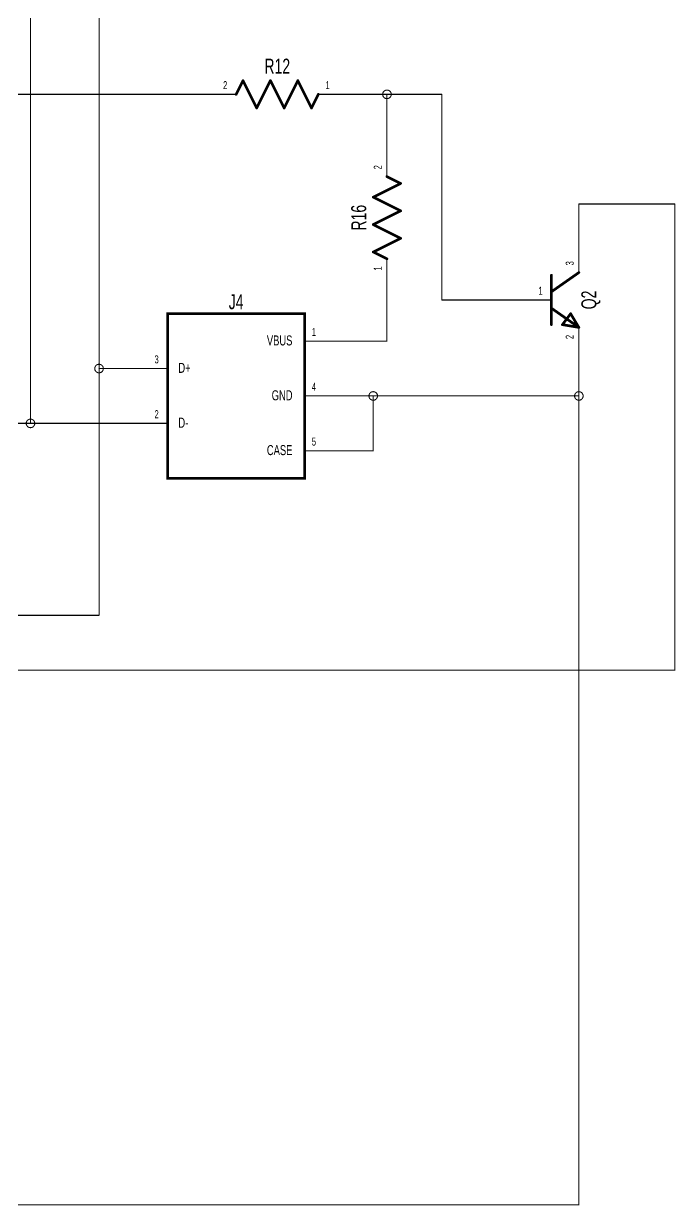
# Model space of a CAD drawing. Extents: x 0 to 18.9, y -0.1 to 8.8.
# Drawn here: x 15.825 to 18.202, y 0.407 to 4.717 of the extents above; entities that cross this region are included whole.
import ezdxf
from ezdxf.enums import TextEntityAlignment as Align

# ---------------------------------------------------------------- set-up
doc = ezdxf.new("R2010")
doc.units = 0
for name, color, linetype in [('Element', 253, 'CONTINUOUS'), ('Net', 50, 'CONTINUOUS'), ('Pin', 50, 'CONTINUOUS')]:
    doc.layers.add(name, color=color, linetype=linetype)

msp = doc.modelspace()

# ---------------------------------------------------------------- linework, layer by layer
at = {"layer": 'Element', "linetype": 'CONTINUOUS', "const_width": 0.0098}
for points in [[(16.625, 4.5091), (16.6, 4.4591)], [(16.675, 4.4091), (16.625, 4.5091)], [(16.725, 4.5091), (16.675, 4.4091)], [(16.775, 4.4091), (16.725, 4.5091)], [(16.825, 4.5091), (16.775, 4.4091)], [(16.875, 4.4091), (16.825, 4.5091)], [(16.9, 4.4591), (16.875, 4.4091)], [(17.1, 4.0841), (17.2, 4.1341)], [(17.2, 4.1341), (17.15, 4.1591)], [(17.2, 4.0341), (17.1, 4.0841)], [(17.1, 3.9841), (17.2, 4.0341)], [(17.2, 3.9341), (17.1, 3.9841)], [(17.1, 3.8841), (17.2, 3.9341)], [(17.15, 3.8591), (17.1, 3.8841)], [(17.85, 3.8091), (17.75, 3.7391)], [(17.75, 3.7991), (17.75, 3.6191)], [(16.35, 3.6591), (16.85, 3.6591), (16.85, 3.0591), (16.35, 3.0591), (16.35, 3.6591)], [(17.75, 3.6791), (17.85, 3.6091)], [(17.82, 3.6591), (17.79, 3.6191)], [(17.85, 3.6091), (17.82, 3.6591)], [(17.79, 3.6191), (17.85, 3.6091)]]:
    msp.add_lwpolyline(points, dxfattribs=at)
at = {"layer": 'Element', "linetype": 'CONTINUOUS', "const_width": 0.0049}
for points in [[(16.6225, 4.5091, 1), (16.6275, 4.5091, 1), (16.6225, 4.5091, 1)], [(16.6225, 4.5091, 1), (16.6275, 4.5091, 1), (16.6225, 4.5091, 1)], [(16.7225, 4.5091, 1), (16.7275, 4.5091, 1), (16.7225, 4.5091, 1)], [(16.7225, 4.5091, 1), (16.7275, 4.5091, 1), (16.7225, 4.5091, 1)], [(16.8225, 4.5091, 1), (16.8275, 4.5091, 1), (16.8225, 4.5091, 1)], [(16.8225, 4.5091, 1), (16.8275, 4.5091, 1), (16.8225, 4.5091, 1)], [(16.5975, 4.4591, 1), (16.6025, 4.4591, 1), (16.5975, 4.4591, 1)], [(16.8975, 4.4591, 1), (16.9025, 4.4591, 1), (16.8975, 4.4591, 1)], [(16.6725, 4.4091, 1), (16.6775, 4.4091, 1), (16.6725, 4.4091, 1)], [(16.6725, 4.4091, 1), (16.6775, 4.4091, 1), (16.6725, 4.4091, 1)], [(16.7725, 4.4091, 1), (16.7775, 4.4091, 1), (16.7725, 4.4091, 1)], [(16.7725, 4.4091, 1), (16.7775, 4.4091, 1), (16.7725, 4.4091, 1)], [(16.8725, 4.4091, 1), (16.8775, 4.4091, 1), (16.8725, 4.4091, 1)], [(16.8725, 4.4091, 1), (16.8775, 4.4091, 1), (16.8725, 4.4091, 1)], [(17.1475, 4.1591, 1), (17.1525, 4.1591, 1), (17.1475, 4.1591, 1)], [(17.1975, 4.1341, 1), (17.2025, 4.1341, 1), (17.1975, 4.1341, 1)], [(17.1975, 4.1341, 1), (17.2025, 4.1341, 1), (17.1975, 4.1341, 1)], [(17.0975, 4.0841, 1), (17.1025, 4.0841, 1), (17.0975, 4.0841, 1)], [(17.0975, 4.0841, 1), (17.1025, 4.0841, 1), (17.0975, 4.0841, 1)], [(17.1975, 4.0341, 1), (17.2025, 4.0341, 1), (17.1975, 4.0341, 1)], [(17.1975, 4.0341, 1), (17.2025, 4.0341, 1), (17.1975, 4.0341, 1)], [(17.0975, 3.9841, 1), (17.1025, 3.9841, 1), (17.0975, 3.9841, 1)], [(17.0975, 3.9841, 1), (17.1025, 3.9841, 1), (17.0975, 3.9841, 1)], [(17.1975, 3.9341, 1), (17.2025, 3.9341, 1), (17.1975, 3.9341, 1)], [(17.1975, 3.9341, 1), (17.2025, 3.9341, 1), (17.1975, 3.9341, 1)], [(17.0975, 3.8841, 1), (17.1025, 3.8841, 1), (17.0975, 3.8841, 1)], [(17.0975, 3.8841, 1), (17.1025, 3.8841, 1), (17.0975, 3.8841, 1)], [(17.1475, 3.8591, 1), (17.1525, 3.8591, 1), (17.1475, 3.8591, 1)], [(17.7475, 3.7991, 1), (17.7525, 3.7991, 1), (17.7475, 3.7991, 1)], [(17.8475, 3.8091, 1), (17.8525, 3.8091, 1), (17.8475, 3.8091, 1)], [(17.7475, 3.7391, 1), (17.7525, 3.7391, 1), (17.7475, 3.7391, 1)], [(17.7475, 3.6791, 1), (17.7525, 3.6791, 1), (17.7475, 3.6791, 1)], [(17.8175, 3.6591, 1), (17.8225, 3.6591, 1), (17.8175, 3.6591, 1)], [(17.8175, 3.6591, 1), (17.8225, 3.6591, 1), (17.8175, 3.6591, 1)], [(17.7475, 3.6191, 1), (17.7525, 3.6191, 1), (17.7475, 3.6191, 1)], [(17.7875, 3.6191, 1), (17.7925, 3.6191, 1), (17.7875, 3.6191, 1)], [(17.7875, 3.6191, 1), (17.7925, 3.6191, 1), (17.7875, 3.6191, 1)], [(17.8475, 3.6091, 1), (17.8525, 3.6091, 1), (17.8475, 3.6091, 1)], [(17.8475, 3.6091, 1), (17.8525, 3.6091, 1), (17.8475, 3.6091, 1)], [(17.8475, 3.6091, 1), (17.8525, 3.6091, 1), (17.8475, 3.6091, 1)]]:
    msp.add_lwpolyline(points, format="xyb", dxfattribs=at)
at = {"layer": 'Net', "linetype": 'CONTINUOUS', "const_width": 0.0039}
for points in [[(15.85, 3.2591), (15.85, 6.3591)], [(16.1, 2.5591), (16.1, 5.3091)], [(16.45, 4.4591), (15.4, 4.4591)], [(17.05, 4.4591), (17.15, 4.4591)], [(17.1343, 4.4591), (17.135, 4.4542), (17.1373, 4.4498), (17.1407, 4.4463), (17.1451, 4.4441), (17.15, 4.4433), (17.1549, 4.4441), (17.1593, 4.4463), (17.1627, 4.4498), (17.165, 4.4542), (17.1657, 4.4591), (17.165, 4.4639), (17.1627, 4.4683), (17.1593, 4.4718), (17.1549, 4.474), (17.15, 4.4748), (17.1451, 4.474), (17.1407, 4.4718), (17.1373, 4.4683), (17.135, 4.4639), (17.1343, 4.4591)], [(17.15, 4.4591), (17.15, 4.3091)], [(17.35, 4.4591), (17.15, 4.4591)], [(17.15, 4.4591), (17.15, 4.4591)], [(17.15, 4.4591), (17.15, 4.4591)], [(17.35, 3.7091), (17.35, 4.4591)], [(17.85, 3.9591), (17.85, 4.0591)], [(17.85, 4.0591), (18.2, 4.0591)], [(18.2, 4.0591), (18.2, 2.3591)], [(17.15, 3.5591), (17.15, 3.7091)], [(17.6, 3.7091), (17.35, 3.7091)], [(17, 3.5591), (17.15, 3.5591)], [(16.0843, 3.4591), (16.085, 3.4542), (16.0873, 3.4498), (16.0907, 3.4463), (16.0951, 3.4441), (16.1, 3.4433), (16.1049, 3.4441), (16.1093, 3.4463), (16.1127, 3.4498), (16.115, 3.4542), (16.1157, 3.4591), (16.115, 3.4639), (16.1127, 3.4683), (16.1093, 3.4718), (16.1049, 3.474), (16.1, 3.4748), (16.0951, 3.474), (16.0907, 3.4718), (16.0873, 3.4683), (16.085, 3.4639), (16.0843, 3.4591)], [(16.2, 3.4591), (16.1, 3.4591)], [(17.85, 3.4591), (17.85, 0.4091)], [(17.0843, 3.3591), (17.085, 3.3542), (17.0873, 3.3498), (17.0907, 3.3463), (17.0951, 3.3441), (17.1, 3.3433), (17.1049, 3.3441), (17.1093, 3.3463), (17.1127, 3.3498), (17.115, 3.3542), (17.1157, 3.3591), (17.115, 3.3639), (17.1127, 3.3683), (17.1093, 3.3718), (17.1049, 3.374), (17.1, 3.3748), (17.0951, 3.374), (17.0907, 3.3718), (17.0873, 3.3683), (17.085, 3.3639), (17.0843, 3.3591)], [(17.8343, 3.3591), (17.835, 3.3542), (17.8373, 3.3498), (17.8407, 3.3463), (17.8451, 3.3441), (17.85, 3.3433), (17.8549, 3.3441), (17.8593, 3.3463), (17.8627, 3.3498), (17.865, 3.3542), (17.8657, 3.3591), (17.865, 3.3639), (17.8627, 3.3683), (17.8593, 3.3718), (17.8549, 3.374), (17.85, 3.3748), (17.8451, 3.374), (17.8407, 3.3718), (17.8373, 3.3683), (17.835, 3.3639), (17.8343, 3.3591)], [(17, 3.3591), (17.85, 3.3591)], [(17.1, 3.1591), (17.1, 3.3591)], [(15.8343, 3.2591), (15.835, 3.2542), (15.8373, 3.2498), (15.8407, 3.2463), (15.8451, 3.2441), (15.85, 3.2433), (15.8549, 3.2441), (15.8593, 3.2463), (15.8627, 3.2498), (15.865, 3.2542), (15.8657, 3.2591), (15.865, 3.2639), (15.8627, 3.2683), (15.8593, 3.2718), (15.8549, 3.274), (15.85, 3.2748), (15.8451, 3.274), (15.8407, 3.2718), (15.8373, 3.2683), (15.835, 3.2639), (15.8343, 3.2591)], [(14.3, 3.2591), (15.85, 3.2591)], [(16.2, 3.2591), (15.85, 3.2591)], [(17, 3.1591), (17.1, 3.1591)], [(14.3, 2.5591), (16.1, 2.5591)], [(18.2, 2.3591), (14.45, 2.3591)], [(17.85, 0.4091), (14.9, 0.4091)]]:
    msp.add_lwpolyline(points, dxfattribs=at)
at = {"layer": 'Net', "linetype": 'CONTINUOUS', "const_width": 0.002}
for points in [[(16.449, 4.4591, 1), (16.451, 4.4591, 1), (16.449, 4.4591, 1)], [(17.049, 4.4591, 1), (17.051, 4.4591, 1), (17.049, 4.4591, 1)], [(17.1333, 4.4591, 1), (17.1352, 4.4591, 1), (17.1333, 4.4591, 1)], [(17.149, 4.4591, 1), (17.151, 4.4591, 1), (17.149, 4.4591, 1)], [(17.149, 4.4591, 1), (17.151, 4.4591, 1), (17.149, 4.4591, 1)], [(17.149, 4.4591, 1), (17.151, 4.4591, 1), (17.149, 4.4591, 1)], [(17.149, 4.4591, 1), (17.151, 4.4591, 1), (17.149, 4.4591, 1)], [(17.149, 4.4591, 1), (17.151, 4.4591, 1), (17.149, 4.4591, 1)], [(17.349, 4.4591, 1), (17.351, 4.4591, 1), (17.349, 4.4591, 1)], [(17.349, 4.4591, 1), (17.351, 4.4591, 1), (17.349, 4.4591, 1)], [(17.149, 4.3091, 1), (17.151, 4.3091, 1), (17.149, 4.3091, 1)], [(17.849, 4.0591, 1), (17.851, 4.0591, 1), (17.849, 4.0591, 1)], [(17.849, 4.0591, 1), (17.851, 4.0591, 1), (17.849, 4.0591, 1)], [(18.199, 4.0591, 1), (18.201, 4.0591, 1), (18.199, 4.0591, 1)], [(18.199, 4.0591, 1), (18.201, 4.0591, 1), (18.199, 4.0591, 1)], [(17.849, 3.9591, 1), (17.851, 3.9591, 1), (17.849, 3.9591, 1)], [(17.149, 3.7091, 1), (17.151, 3.7091, 1), (17.149, 3.7091, 1)], [(17.349, 3.7091, 1), (17.351, 3.7091, 1), (17.349, 3.7091, 1)], [(17.349, 3.7091, 1), (17.351, 3.7091, 1), (17.349, 3.7091, 1)], [(17.599, 3.7091, 1), (17.601, 3.7091, 1), (17.599, 3.7091, 1)], [(16.999, 3.5591, 1), (17.001, 3.5591, 1), (16.999, 3.5591, 1)], [(17.149, 3.5591, 1), (17.151, 3.5591, 1), (17.149, 3.5591, 1)], [(17.149, 3.5591, 1), (17.151, 3.5591, 1), (17.149, 3.5591, 1)], [(16.0833, 3.4591, 1), (16.0852, 3.4591, 1), (16.0833, 3.4591, 1)], [(16.099, 3.4591, 1), (16.101, 3.4591, 1), (16.099, 3.4591, 1)], [(16.199, 3.4591, 1), (16.201, 3.4591, 1), (16.199, 3.4591, 1)], [(17.849, 3.4591, 1), (17.851, 3.4591, 1), (17.849, 3.4591, 1)], [(16.999, 3.3591, 1), (17.001, 3.3591, 1), (16.999, 3.3591, 1)], [(17.0833, 3.3591, 1), (17.0852, 3.3591, 1), (17.0833, 3.3591, 1)], [(17.099, 3.3591, 1), (17.101, 3.3591, 1), (17.099, 3.3591, 1)], [(17.8333, 3.3591, 1), (17.8352, 3.3591, 1), (17.8333, 3.3591, 1)], [(17.849, 3.3591, 1), (17.851, 3.3591, 1), (17.849, 3.3591, 1)], [(15.8333, 3.2591, 1), (15.8352, 3.2591, 1), (15.8333, 3.2591, 1)], [(15.849, 3.2591, 1), (15.851, 3.2591, 1), (15.849, 3.2591, 1)], [(15.849, 3.2591, 1), (15.851, 3.2591, 1), (15.849, 3.2591, 1)], [(15.849, 3.2591, 1), (15.851, 3.2591, 1), (15.849, 3.2591, 1)], [(16.199, 3.2591, 1), (16.201, 3.2591, 1), (16.199, 3.2591, 1)], [(16.999, 3.1591, 1), (17.001, 3.1591, 1), (16.999, 3.1591, 1)], [(17.099, 3.1591, 1), (17.101, 3.1591, 1), (17.099, 3.1591, 1)], [(17.099, 3.1591, 1), (17.101, 3.1591, 1), (17.099, 3.1591, 1)], [(16.099, 2.5591, 1), (16.101, 2.5591, 1), (16.099, 2.5591, 1)], [(16.099, 2.5591, 1), (16.101, 2.5591, 1), (16.099, 2.5591, 1)], [(18.199, 2.3591, 1), (18.201, 2.3591, 1), (18.199, 2.3591, 1)], [(18.199, 2.3591, 1), (18.201, 2.3591, 1), (18.199, 2.3591, 1)], [(17.849, 0.4091, 1), (17.851, 0.4091, 1), (17.849, 0.4091, 1)], [(17.849, 0.4091, 1), (17.851, 0.4091, 1), (17.849, 0.4091, 1)]]:
    msp.add_lwpolyline(points, format="xyb", dxfattribs=at)
at = {"layer": 'Pin', "linetype": 'CONTINUOUS', "const_width": 0.0039}
for points in [[(16.6, 4.4591), (16.45, 4.4591)], [(16.9, 4.4591), (17.05, 4.4591)], [(17.15, 4.1591), (17.15, 4.3091)], [(17.85, 3.8091), (17.85, 3.9591)], [(17.15, 3.8591), (17.15, 3.7091)], [(17.75, 3.7091), (17.6, 3.7091)], [(17.85, 3.6091), (17.85, 3.4591)], [(16.85, 3.5591), (17, 3.5591)], [(16.35, 3.4591), (16.2, 3.4591)], [(16.85, 3.3591), (17, 3.3591)], [(16.35, 3.2591), (16.2, 3.2591)], [(16.85, 3.1591), (17, 3.1591)]]:
    msp.add_lwpolyline(points, dxfattribs=at)
at = {"layer": 'Pin', "linetype": 'CONTINUOUS', "const_width": 0.002}
for points in [[(16.449, 4.4591, 1), (16.451, 4.4591, 1), (16.449, 4.4591, 1)], [(16.599, 4.4591, 1), (16.601, 4.4591, 1), (16.599, 4.4591, 1)], [(16.899, 4.4591, 1), (16.901, 4.4591, 1), (16.899, 4.4591, 1)], [(17.049, 4.4591, 1), (17.051, 4.4591, 1), (17.049, 4.4591, 1)], [(17.149, 4.3091, 1), (17.151, 4.3091, 1), (17.149, 4.3091, 1)], [(17.149, 4.1591, 1), (17.151, 4.1591, 1), (17.149, 4.1591, 1)], [(17.849, 3.9591, 1), (17.851, 3.9591, 1), (17.849, 3.9591, 1)], [(17.149, 3.8591, 1), (17.151, 3.8591, 1), (17.149, 3.8591, 1)], [(17.849, 3.8091, 1), (17.851, 3.8091, 1), (17.849, 3.8091, 1)], [(17.149, 3.7091, 1), (17.151, 3.7091, 1), (17.149, 3.7091, 1)], [(17.599, 3.7091, 1), (17.601, 3.7091, 1), (17.599, 3.7091, 1)], [(17.749, 3.7091, 1), (17.751, 3.7091, 1), (17.749, 3.7091, 1)], [(17.849, 3.6091, 1), (17.851, 3.6091, 1), (17.849, 3.6091, 1)], [(16.849, 3.5591, 1), (16.851, 3.5591, 1), (16.849, 3.5591, 1)], [(16.999, 3.5591, 1), (17.001, 3.5591, 1), (16.999, 3.5591, 1)], [(16.199, 3.4591, 1), (16.201, 3.4591, 1), (16.199, 3.4591, 1)], [(16.349, 3.4591, 1), (16.351, 3.4591, 1), (16.349, 3.4591, 1)], [(17.849, 3.4591, 1), (17.851, 3.4591, 1), (17.849, 3.4591, 1)], [(16.849, 3.3591, 1), (16.851, 3.3591, 1), (16.849, 3.3591, 1)], [(16.999, 3.3591, 1), (17.001, 3.3591, 1), (16.999, 3.3591, 1)], [(16.199, 3.2591, 1), (16.201, 3.2591, 1), (16.199, 3.2591, 1)], [(16.349, 3.2591, 1), (16.351, 3.2591, 1), (16.349, 3.2591, 1)], [(16.849, 3.1591, 1), (16.851, 3.1591, 1), (16.849, 3.1591, 1)], [(16.999, 3.1591, 1), (17.001, 3.1591, 1), (16.999, 3.1591, 1)]]:
    msp.add_lwpolyline(points, format="xyb", dxfattribs=at)

# ---------------------------------------------------------------- texts
at = {"layer": 'Element', "width": 0.7}
for s, p in [('R12', (16.75, 4.5181)), ('J4', (16.6, 3.6591))]:
    msp.add_text(s, height=0.0547, dxfattribs=at).set_placement(p, align=Align.BOTTOM_CENTER)
msp.add_text('R16', height=0.0547, rotation=90, dxfattribs=at).set_placement((17.0909, 4.0091), align=Align.BOTTOM_CENTER)
msp.add_text('Q2', height=0.0547, rotation=90, dxfattribs=at).set_placement((17.8591, 3.7091), align=Align.TOP_CENTER)
at = {"layer": 'Pin', "width": 0.7}
for s, height, p in [('2', 0.0292, (16.5524, 4.5072)), ('1', 0.0292, (16.9262, 4.5072)), ('1', 0.0292, (17.7024, 3.7572)), ('VBUS', 0.0365, (16.7122, 3.5798)), ('1', 0.0292, (16.8762, 3.6072)), ('3', 0.0292, (16.3024, 3.5072)), ('D+', 0.0365, (16.3894, 3.4798)), ('4', 0.0292, (16.8762, 3.4072)), ('GND', 0.0365, (16.7297, 3.3798)), ('2', 0.0292, (16.3024, 3.3072)), ('D-', 0.0365, (16.3894, 3.2798)), ('5', 0.0292, (16.8762, 3.2072)), ('CASE', 0.0365, (16.7122, 3.1798))]:
    msp.add_text(s, height=height, dxfattribs=at).set_placement(p, align=Align.TOP_LEFT)
for s, p in [('2', (17.1019, 4.1853)), ('3', (17.8019, 3.8353)), ('1', (17.1019, 3.8164)), ('2', (17.8019, 3.5664))]:
    msp.add_text(s, height=0.0292, rotation=90, dxfattribs=at).set_placement(p, align=Align.TOP_LEFT)

doc.saveas('drawing.dxf')
